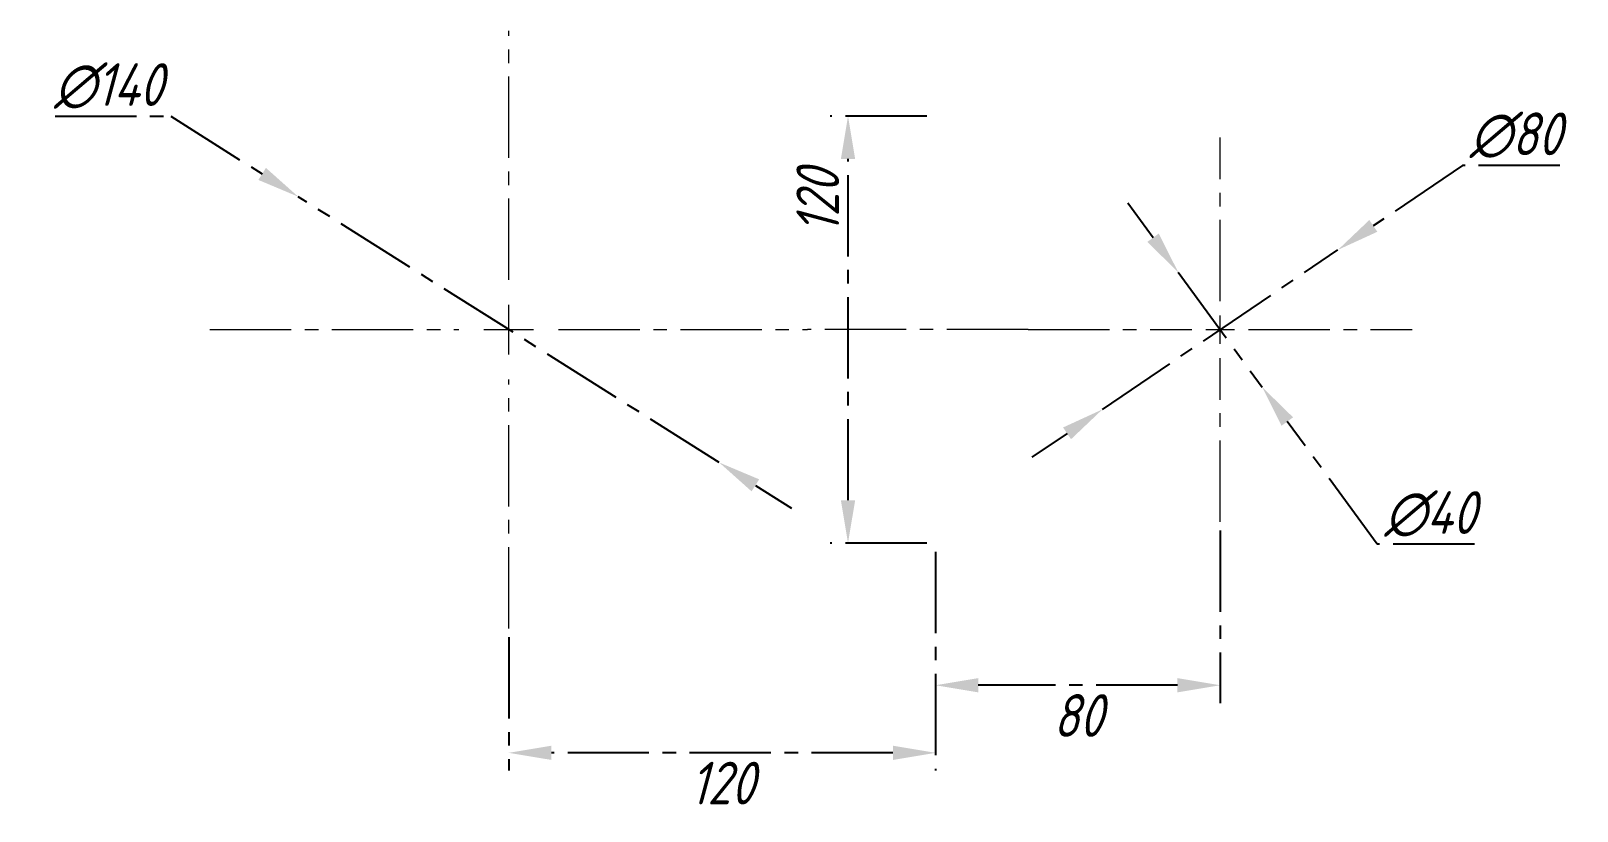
# Paper-space layout 'Layout1' of a CAD drawing. Header units: millimetres. Extents: x 0 to 109, y 21 to 76.
import ezdxf

# ---------------------------------------------------------------- set-up
doc = ezdxf.new("R2010")
doc.units = ezdxf.units.MM
doc.header["$LTSCALE"] = 0.3
doc.linetypes.add('CENTER2', pattern=[28.575000000000003, 19.05, -3.175, 3.175, -3.175])
doc.layers.add('Axis', color=142, linetype='CENTER2', lineweight=15)
doc.styles.get("Standard").update_dxf_attribs({"font": 'GOST.TTF', "oblique": 15})
doc.dimstyles.new('ISO-25', dxfattribs={"dimtxt": 3, "dimasz": 3, "dimexe": 1.25, "dimexo": 0.625, "dimtad": 2, "dimtoh": 1, "dimtxsty": 'Standard', "dimcen": -2.5, "dimclrd": 256, "dimclre": 256, "dimadec": 0, "dimazin": 0, "dimtfac": 1, "dimtmove": 0, "dimatfit": 3, "dimfxl": 1, "dimarcsym": 0})

# ---------------------------------------------------------------- blocks, each defined once
blk = doc.blocks.new('*U8')
at = {"layer": 'Axis', "color": 0, "linetype": 'CENTER2', "transparency": 16777216}
for p, q in [((0, 3.5), (0, 21)), ((-21, 0), (-3.5, 0)), ((3.5, 0), (21, 0)), ((0, -21), (0, -3.5))]:
    blk.add_line(p, q, dxfattribs=at)
at = {"layer": 'Axis', "color": 0, "linetype": 'Continuous', "transparency": 16777216}
for p, q in [((0, -1.75), (0, 1.75)), ((-1.75, 0), (1.75, 0))]:
    blk.add_line(p, q, dxfattribs=at)
blk = doc.blocks.new('*U9')
at = {"layer": 'Axis', "color": 0, "linetype": 'CENTER2', "transparency": 16777216}
for p, q in [((0, 2), (0, 13.5)), ((-13.5, 0), (-2, 0)), ((2, 0), (13.5, 0)), ((0, -13.5), (0, -2))]:
    blk.add_line(p, q, dxfattribs=at)
at = {"layer": 'Axis', "color": 0, "linetype": 'Continuous', "transparency": 16777216}
for p, q in [((-1, 0), (1, 0)), ((0, -1), (0, 1))]:
    blk.add_line(p, q, dxfattribs=at)
blk = doc.blocks.new('*D12')
at = {"layer": 'Axis', "linetype": 'CENTER2', "lineweight": -2, "transparency": 16777216}
for p, q in [((1.864499316806192, 70.00000000000003), (9.99999999999999, 70.00000000000003)), ((9.99999999999999, 70.00000000000003), (16.41738422900054, 65.94689512620403)), ((48.54591711645462, 45.65508952641124), (18.95384735169429, 64.3449104735888)), ((51.08238023914836, 44.05310487379602), (53.61884336184211, 42.4511202211808))]:
    blk.add_line(p, q, dxfattribs=at)
at = {"layer": 'Axis', "linetype": 'CENTER2', "transparency": 16777216}
for points in [[(16.68438167110308, 66.36963897998632), (16.15038678689801, 65.52415127242173), (18.95384735169429, 64.3449104735888)], [(51.3493776812509, 44.4758487275783), (50.81538279704583, 43.63036102001372), (48.54591711645462, 45.65508952641124)]]:
    blk.add_solid(points, dxfattribs=at)
at = {"layer": 'Defpoints', "color": 0, "linetype": 'CENTER2', "transparency": 16777216}
for p in [(18.95384735169429, 64.3449104735888), (48.54591711645462, 45.65508952641124)]:
    blk.add_point(p, dxfattribs=at)
at = {"layer": 'Axis', "color": 0, "linetype": 'CENTER2', "transparency": 16777216, "insert": (5.619749658403055, 72.1271443888492), "char_height": 3, "attachment_point": 5}
blk.add_mtext('∅140', dxfattribs=at)
blk = doc.blocks.new('*D13')
at = {"layer": 'Axis', "linetype": 'CENTER2', "lineweight": -2, "transparency": 16777216}
for p, q in [((83.74988223407445, 40.87500000000001), (83.74988223407445, 28.75)), ((63.74988223407445, 39.37500000000001), (63.74988223407445, 28.75)), ((80.74988223407445, 30), (66.74988223407445, 30))]:
    blk.add_line(p, q, dxfattribs=at)
at = {"layer": 'Axis', "linetype": 'CENTER2', "transparency": 16777216}
for points in [[(66.74988223407445, 30.5), (66.74988223407445, 29.5), (63.74988223407445, 30)], [(80.74988223407445, 30.5), (80.74988223407445, 29.5), (83.74988223407445, 30)]]:
    blk.add_solid(points, dxfattribs=at)
at = {"layer": 'Defpoints', "color": 0, "linetype": 'CENTER2', "transparency": 16777216}
for p in [(83.74988223407445, 41.50000000000001), (63.74988223407445, 40.00000000000001), (63.74988223407445, 30)]:
    blk.add_point(p, dxfattribs=at)
at = {"layer": 'Axis', "color": 0, "linetype": 'CENTER2', "transparency": 16777216, "insert": (73.74988223407445, 27.87392780557541), "char_height": 3, "attachment_point": 5}
blk.add_mtext('80', dxfattribs=at)
blk = doc.blocks.new('*D14')
at = {"layer": 'Axis', "linetype": 'CENTER2', "lineweight": -2, "transparency": 16777216}
for p, q in [((63.74988223407445, 39.37500000000001), (63.74988223407445, 24.00000000000002)), ((33.74988223407445, 33.37500000000001), (33.74988223407445, 24.00000000000002)), ((60.74988223407445, 25.25000000000002), (36.74988223407445, 25.25000000000002))]:
    blk.add_line(p, q, dxfattribs=at)
at = {"layer": 'Axis', "linetype": 'CENTER2', "transparency": 16777216}
for points in [[(36.74988223407445, 25.75000000000002), (36.74988223407445, 24.75000000000002), (33.74988223407445, 25.25000000000002)], [(60.74988223407445, 25.75000000000002), (60.74988223407445, 24.75000000000002), (63.74988223407445, 25.25000000000002)]]:
    blk.add_solid(points, dxfattribs=at)
at = {"layer": 'Defpoints', "color": 0, "linetype": 'CENTER2', "transparency": 16777216}
for p in [(63.74988223407445, 40.00000000000001), (33.74988223407445, 34.00000000000001), (33.74988223407445, 25.25000000000002)]:
    blk.add_point(p, dxfattribs=at)
at = {"layer": 'Axis', "color": 0, "linetype": 'CENTER2', "transparency": 16777216, "insert": (48.74988223407445, 23.12285561115084), "char_height": 3, "attachment_point": 5}
blk.add_mtext('120', dxfattribs=at)
blk = doc.blocks.new('*D15')
at = {"layer": 'Axis', "linetype": 'CENTER2', "lineweight": -2, "transparency": 16777216}
for p, q in [((63.12488223407448, 70.00000000000004), (56.34404216077336, 70.00000000000004)), ((57.59404216077337, 43.00000000000003), (57.59404216077336, 67.00000000000004)), ((63.12488223407448, 40.00000000000003), (56.34404216077337, 40.00000000000003))]:
    blk.add_line(p, q, dxfattribs=at)
at = {"layer": 'Axis', "linetype": 'CENTER2', "transparency": 16777216}
for points in [[(57.09404216077336, 67.00000000000004), (58.09404216077336, 67.00000000000004), (57.59404216077336, 70.00000000000004)], [(57.09404216077337, 43.00000000000003), (58.09404216077337, 43.00000000000003), (57.59404216077337, 40.00000000000003)]]:
    blk.add_solid(points, dxfattribs=at)
at = {"layer": 'Defpoints', "color": 0, "linetype": 'CENTER2', "transparency": 16777216}
for p in [(57.59404216077336, 70.00000000000004), (63.74988223407448, 70.00000000000004), (63.74988223407448, 40.00000000000003)]:
    blk.add_point(p, dxfattribs=at)
at = {"layer": 'Axis', "color": 0, "linetype": 'CENTER2', "transparency": 16777216, "insert": (55.46689777192419, 64.00000000000004), "char_height": 3, "attachment_point": 5, "rotation": 90}
blk.add_mtext('120', dxfattribs=at)
blk = doc.blocks.new('*D16')
at = {"layer": 'Axis', "linetype": 'CENTER2', "lineweight": -2, "transparency": 16777216}
for p, q in [((100.7790013076794, 66.53825835736467), (94.51211983764733, 62.29206704331782)), ((107.627294094106, 66.53825835736468), (100.7790013076794, 66.53825835736467)), ((75.47123792363377, 49.39071765898633), (92.02852654451513, 60.60928234101372)), ((72.98764463050155, 47.70793295668221), (70.50405133736935, 46.0251482543781))]:
    blk.add_line(p, q, dxfattribs=at)
at = {"layer": 'Axis', "linetype": 'CENTER2', "transparency": 16777216}
for points in [[(94.23165572059665, 62.70599925883985), (94.79258395469802, 61.87813482779578), (92.02852654451513, 60.60928234101372)], [(72.70718051345087, 48.12186517220425), (73.26810874755225, 47.29400074116018), (75.47123792363377, 49.39071765898633)]]:
    blk.add_solid(points, dxfattribs=at)
at = {"layer": 'Defpoints', "color": 0, "linetype": 'CENTER2', "transparency": 16777216}
for p in [(92.02852654451513, 60.60928234101372), (75.47123792363377, 49.39071765898633)]:
    blk.add_point(p, dxfattribs=at)
at = {"layer": 'Axis', "color": 0, "linetype": 'CENTER2', "transparency": 16777216, "insert": (104.5156477008927, 68.66433055178926), "char_height": 3, "attachment_point": 5}
blk.add_mtext('∅80', dxfattribs=at)
blk = doc.blocks.new('*D17')
at = {"layer": 'Axis', "linetype": 'CENTER2', "lineweight": -2, "transparency": 16777216}
for p, q in [((79.03060784616203, 61.45975612942114), (77.26087995069487, 63.88216467795407)), ((80.80033574162918, 59.03734758088822), (86.69942872651971, 50.96265241911181)), ((94.77164489428154, 39.91338009850449), (88.46915662198687, 48.54024387057888)), ((101.6199376807081, 39.91338009850449), (94.77164489428154, 39.91338009850449))]:
    blk.add_line(p, q, dxfattribs=at)
at = {"layer": 'Axis', "linetype": 'CENTER2', "transparency": 16777216}
for points in [[(79.43434260425084, 61.75471077866568), (78.6268730880732, 61.16480148017662), (80.80033574162918, 59.03734758088822)], [(88.87289138007569, 48.83519851982341), (88.06542186389804, 48.24528922133436), (86.69942872651971, 50.96265241911181)]]:
    blk.add_solid(points, dxfattribs=at)
at = {"layer": 'Defpoints', "color": 0, "linetype": 'CENTER2', "transparency": 16777216}
for p in [(80.80033574162918, 59.03734758088822), (86.69942872651971, 50.96265241911181)]:
    blk.add_point(p, dxfattribs=at)
at = {"layer": 'Axis', "color": 0, "linetype": 'CENTER2', "transparency": 16777216, "insert": (98.5082912874948, 42.03945229292908), "char_height": 3, "attachment_point": 5}
blk.add_mtext('∅40', dxfattribs=at)

psp = doc.layouts.get("Layout1")

# ---------------------------------------------------------------- linework, layer by layer
at = {"layer": 'Axis', "color": 142, "linetype": 'CENTER2'}
psp.add_line((70.24988223407445, 55.00000000000001), (54.74988223407445, 55.00000000000001), dxfattribs=at)

# ---------------------------------------------------------------- block references
for name, p in [('*U8', (33.74988223407445, 55.00000000000001)), ('*U9', (83.74988223407445, 55.00000000000001))]:
    psp.add_blockref(name, p, dxfattribs=at)

# ---------------------------------------------------------------- dimensions: what is measured, and where the dimension line sits
for p1, p2, picture, middle in [((48.54591711645462, 45.65508952641124), (18.95384735169429, 64.3449104735888), '*D12', (5.619749658403055, 70.00000000000003)), ((75.47123792363377, 49.39071765898633), (92.02852654451513, 60.60928234101372), '*D16', (104.5156477008927, 66.53825835736467)), ((80.80033574162918, 59.03734758088822), (86.69942872651971, 50.96265241911181), '*D17', (98.5082912874948, 39.91338009850449))]:
    dim = psp.add_diameter_dim_2p(p1=p1, p2=p2, dimstyle='ISO-25', override={"dimlfac": -4}, dxfattribs=at)
    dim.commit()
    dim.dimension.update_dxf_attribs({"geometry": picture, "text_midpoint": middle, "dimtype": 163})
dim = psp.add_linear_dim(base=(57.59404216077336, 70.00000000000004), p1=(63.74988223407445, 40.00000000000001), p2=(63.74988223407445, 70.00000000000001), angle=90, dimstyle='ISO-25', override={"dimlfac": -4}, dxfattribs=at)
dim.commit()
dim.dimension.update_dxf_attribs({"geometry": '*D15', "text_midpoint": (57.59404216077337, 64.00000000000004), "dimtype": 160})
for base, p1, p2, picture, middle in [((63.74988223407445, 30), (83.74988223407445, 41.50000000000001), (63.74988223407445, 40.00000000000001), '*D13', (73.74988223407445, 27.87392780557541)), ((33.74988223407445, 25.25000000000002), (63.74988223407445, 40.00000000000001), (33.74988223407445, 34.00000000000001), '*D14', (48.74988223407445, 23.12285561115084))]:
    dim = psp.add_linear_dim(base=base, p1=p1, p2=p2, dimstyle='ISO-25', override={"dimlfac": -4}, dxfattribs=at)
    dim.commit()
    dim.dimension.update_dxf_attribs({"geometry": picture, "text_midpoint": middle})

doc.saveas('drawing.dxf')
